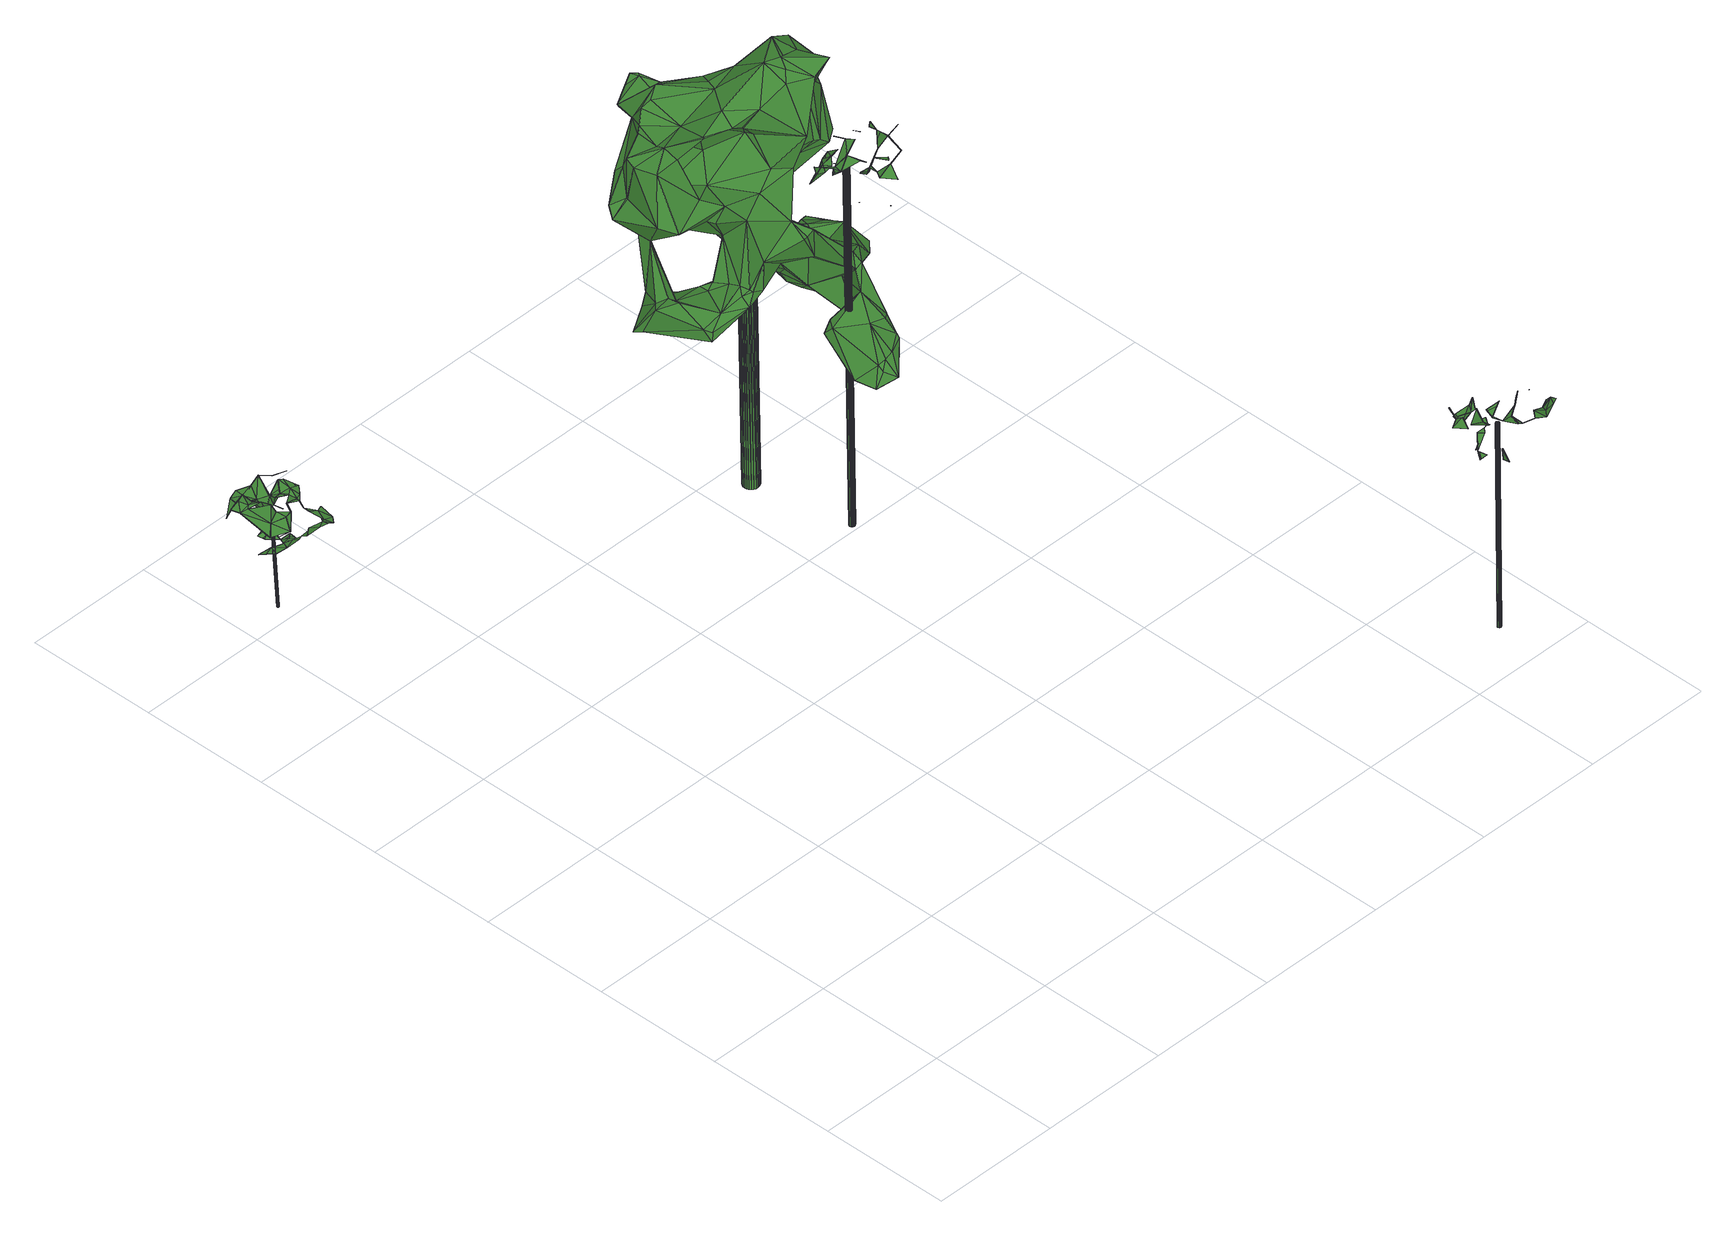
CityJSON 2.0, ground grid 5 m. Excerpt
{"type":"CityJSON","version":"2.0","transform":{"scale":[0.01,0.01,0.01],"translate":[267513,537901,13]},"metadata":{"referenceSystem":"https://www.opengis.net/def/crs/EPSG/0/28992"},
"CityObjects":{
"tree1":{"type":"SolitaryVegetationObject","attributes":{"gtid":523,"crown_width_m":2.82,"crown_median_z":17.77,"crown_r50_m":0.176,"crown_porosity":0.974,"trunk_H_m":4.09,"trunk_DBH_m":0.0838,"trunk_radius_m":0.0419,"trunk_base_height_m":13.68,"original_gtid":"593"},"geometry":[{"type":"MultiSurface","lod":"3","boundaries":[[[0,1,2]],[[3,0,2]],[[4,5,6]],[[7,8,9]],[[10,11,12]],[[13,14,15]],[[16,17,18]],[[4,19,20]],[[21,22,23]],[[24,25,26]],[[26,25,27]],[[28,29,30]],[[31,32,33]],[[34,35,36]],[[37,38,39]],[[40,41,42]],[[43,44,45]],[[46,47,48]],[[21,49,50]],[[51,40,4]],[[18,52,53]],[[54,53,52]],[[31,42,46]],[[55,56,2]],[[57,58,59]],[[59,58,60]],[[49,61,62]],[[63,25,36]],[[64,65,66]],[[67,28,68]],[[69,70,71]],[[72,73,74]],[[31,33,42]],[[75,76,77]],[[78,53,64]],[[79,53,78]],[[26,27,80]],[[81,21,50]],[[67,29,28]],[[47,42,41]],[[45,82,83]],[[45,84,43]],[[44,82,45]],[[85,86,87]],[[82,88,83]],[[89,83,88]],[[90,71,73]],[[90,73,50]],[[91,92,83]],[[88,92,91]],[[74,73,93]],[[68,28,94]],[[19,6,95]],[[83,92,45]],[[61,96,62]],[[88,97,45]],[[63,98,9]],[[88,99,97]],[[19,100,20]],[[54,101,93]],[[9,102,27]],[[95,100,19]],[[51,103,40]],[[104,39,105]],[[106,49,23]],[[43,107,85]],[[99,107,43]],[[80,27,108]],[[9,10,102]],[[4,6,19]],[[63,35,109]],[[17,16,110]],[[7,111,104]],[[7,60,58]],[[80,108,77]],[[112,73,81]],[[105,9,8]],[[113,114,115]],[[46,42,47]],[[90,116,117]],[[62,118,119]],[[119,120,62]],[[121,60,7]],[[122,56,107]],[[123,124,125]],[[39,38,105]],[[16,126,110]],[[113,25,127]],[[128,22,21]],[[102,10,129]],[[113,127,114]],[[0,126,1]],[[63,9,27]],[[103,130,40]],[[43,87,44]],[[85,87,43]],[[131,93,73]],[[131,73,112]],[[130,95,6]],[[0,56,122]],[[14,91,89]],[[83,89,91]],[[132,133,96]],[[126,18,79]],[[18,53,79]],[[44,87,99]],[[0,110,126]],[[132,81,116]],[[9,105,10]],[[103,51,100]],[[106,134,21]],[[100,130,103]],[[95,130,100]],[[17,52,18]],[[135,29,67]],[[5,31,136]],[[5,137,31]],[[86,85,107]],[[27,102,108]],[[138,69,90]],[[77,76,80]],[[139,140,141]],[[131,141,140]],[[142,143,144]],[[114,145,129]],[[102,115,12]],[[129,115,102]],[[12,115,114]],[[129,12,114]],[[25,63,27]],[[126,16,18]],[[10,12,129]],[[102,12,108]],[[62,133,118]],[[57,146,111]],[[78,66,72]],[[4,20,51]],[[2,56,146]],[[80,147,26]],[[100,51,20]],[[4,40,5]],[[137,5,40]],[[7,57,111]],[[58,57,7]],[[38,112,12]],[[3,146,0]],[[52,101,54]],[[59,35,34]],[[148,35,59]],[[3,2,149]],[[73,71,81]],[[116,71,117]],[[81,71,116]],[[59,60,121]],[[109,60,59]],[[94,28,30]],[[7,9,121]],[[150,75,77]],[[151,139,152]],[[73,66,65]],[[136,124,5]],[[152,153,151]],[[45,97,84]],[[114,75,150]],[[154,37,34]],[[118,133,116]],[[104,105,8]],[[81,50,73]],[[81,49,106]],[[106,21,81]],[[54,64,53]],[[65,64,54]],[[81,145,114]],[[62,96,133]],[[86,107,87]],[[137,32,31]],[[81,140,145]],[[32,14,15]],[[72,66,73]],[[68,123,67]],[[97,99,43]],[[66,78,64]],[[81,61,49]],[[133,132,116]],[[69,71,90]],[[30,29,135]],[[135,125,30]],[[10,105,11]],[[67,125,135]],[[123,125,67]],[[33,137,40]],[[32,137,33]],[[40,42,33]],[[1,126,72]],[[1,72,74]],[[1,55,2]],[[38,11,105]],[[116,90,50]],[[12,150,108]],[[77,108,150]],[[75,61,76]],[[41,5,124]],[[21,23,49]],[[123,68,124]],[[124,94,30]],[[80,76,147]],[[0,122,110]],[[139,145,140]],[[122,155,17]],[[17,110,122]],[[129,154,36]],[[111,156,104]],[[3,156,111]],[[154,38,37]],[[17,155,55]],[[113,115,25]],[[9,59,121]],[[148,59,9]],[[35,63,36]],[[13,91,14]],[[43,84,97]],[[61,62,157]],[[158,159,160]],[[61,157,147]],[[157,26,147]],[[14,89,15]],[[13,15,161]],[[161,15,89]],[[13,161,162]],[[50,49,120]],[[119,128,134]],[[41,48,47]],[[118,116,50]],[[50,120,118]],[[94,46,48]],[[124,136,163]],[[6,41,130]],[[6,5,41]],[[41,40,130]],[[61,147,76]],[[59,34,57]],[[119,118,23]],[[120,23,118]],[[124,30,125]],[[61,24,157]],[[49,62,120]],[[24,26,164]],[[93,131,54]],[[157,24,164]],[[107,56,86]],[[124,163,94]],[[94,163,46]],[[46,163,31]],[[31,163,136]],[[65,140,165]],[[44,88,82]],[[9,98,35]],[[61,75,127]],[[114,127,75]],[[99,87,107]],[[90,117,166]],[[71,166,117]],[[72,126,78]],[[70,138,166]],[[35,98,109]],[[79,78,126]],[[90,166,138]],[[71,70,166]],[[124,48,41]],[[68,48,124]],[[94,48,68]],[[61,127,24]],[[25,24,127]],[[88,45,92]],[[86,56,155]],[[35,148,9]],[[23,134,106]],[[122,107,155]],[[115,36,25]],[[157,164,26]],[[167,164,157]],[[11,38,12]],[[109,98,63]],[[129,112,154]],[[38,154,112]],[[114,112,81]],[[150,112,114]],[[129,145,112]],[[139,112,145]],[[81,165,140]],[[52,17,101]],[[17,55,101]],[[101,55,1]],[[61,75,132]],[[96,61,132]],[[70,69,144]],[[144,69,143]],[[143,69,138]],[[70,143,138]],[[144,143,70]],[[151,131,139]],[[168,131,151]],[[81,73,165]],[[139,131,112]],[[7,104,8]],[[44,99,88]],[[115,129,36]],[[161,89,88]],[[88,162,161]],[[13,162,91]],[[88,91,162]],[[34,36,154]],[[111,146,3]],[[149,146,57]],[[149,2,146]],[[73,65,165]],[[132,169,81]],[[119,23,120]],[[119,23,22]],[[119,22,128]],[[81,169,61]],[[75,169,132]],[[75,61,169]],[[21,134,128]],[[23,119,134]],[[93,101,1]],[[1,74,93]],[[57,156,149]],[[3,149,156]],[[39,156,37]],[[37,156,34]],[[34,156,57]],[[104,156,39]],[[155,56,55]],[[152,168,153]],[[151,153,168]],[[107,86,155]],[[0,146,56]],[[139,141,152]],[[131,168,141]],[[152,141,168]],[[131,65,54]],[[131,140,65]],[[150,12,112]],[[170,171,172]],[[170,172,173]],[[173,172,174]],[[173,174,175]],[[172,171,176]],[[172,176,174]],[[174,176,177]],[[174,177,175]],[[176,171,178]],[[176,178,177]],[[177,178,179]],[[177,179,175]],[[178,171,180]],[[178,180,179]],[[179,180,181]],[[179,181,175]],[[180,171,182]],[[180,182,181]],[[181,182,183]],[[181,183,175]],[[182,171,184]],[[182,184,183]],[[183,184,185]],[[183,185,175]],[[184,171,186]],[[184,186,185]],[[185,186,187]],[[185,187,175]],[[186,171,188]],[[186,188,187]],[[187,188,189]],[[187,189,175]],[[188,171,190]],[[188,190,189]],[[189,190,191]],[[189,191,175]],[[190,171,192]],[[190,192,191]],[[191,192,193]],[[191,193,175]],[[192,171,194]],[[192,194,193]],[[193,194,195]],[[193,195,175]],[[194,171,196]],[[194,196,195]],[[195,196,197]],[[195,197,175]],[[196,171,198]],[[196,198,197]],[[197,198,199]],[[197,199,175]],[[198,171,200]],[[198,200,199]],[[199,200,201]],[[199,201,175]],[[200,171,202]],[[200,202,201]],[[201,202,203]],[[201,203,175]],[[202,171,204]],[[202,204,203]],[[204,171,205]],[[204,205,203]],[[203,205,206]],[[203,206,175]],[[205,171,207]],[[205,207,206]],[[206,207,208]],[[206,208,175]],[[207,171,209]],[[207,209,208]],[[208,209,210]],[[208,210,175]],[[209,171,211]],[[209,211,210]],[[210,211,212]],[[210,212,175]],[[211,171,213]],[[211,213,212]],[[212,213,214]],[[212,214,175]],[[213,171,215]],[[213,215,214]],[[214,215,216]],[[214,216,175]],[[215,171,217]],[[215,217,216]],[[216,217,218]],[[216,218,175]],[[217,171,170]],[[217,170,218]],[[218,170,173]],[[218,173,175]]]}]},
"tree2":{"type":"SolitaryVegetationObject","attributes":{"gtid":154,"crown_width_m":8.8,"crown_median_z":24.88,"crown_r50_m":0.421,"crown_porosity":0.91,"trunk_H_m":11.4,"trunk_DBH_m":0.6,"trunk_radius_m":0.3,"trunk_base_height_m":13.48,"original_gtid":"170"},"geometry":[{"type":"Solid","lod":"3","boundaries":[[[[219,220,221]],[[222,223,224]],[[225,226,227]],[[228,229,230]],[[231,232,233]],[[234,235,236]],[[237,220,238]],[[239,240,241]],[[242,243,244]],[[245,246,247]],[[248,249,250]],[[251,233,252]],[[252,233,253]],[[254,255,256]],[[257,258,259]],[[260,261,262]],[[263,264,265]],[[266,263,267]],[[265,236,263]],[[268,269,270]],[[223,222,271]],[[272,224,223]],[[273,255,274]],[[253,275,252]],[[276,248,277]],[[253,278,279]],[[266,264,263]],[[280,281,282]],[[283,284,285]],[[286,287,288]],[[289,224,272]],[[279,278,290]],[[260,291,261]],[[221,292,293]],[[294,295,296]],[[297,298,299]],[[300,301,302]],[[273,303,304]],[[267,305,266]],[[299,267,263]],[[235,299,236]],[[263,236,299]],[[269,306,270]],[[307,308,309]],[[310,311,312]],[[286,313,314]],[[249,276,315]],[[280,316,317]],[[271,313,318]],[[319,320,321]],[[231,233,251]],[[306,322,323]],[[286,250,249]],[[221,293,219]],[[235,324,299]],[[325,254,256]],[[325,256,326]],[[327,328,329]],[[319,321,294]],[[330,331,332]],[[266,305,322]],[[306,266,322]],[[333,329,334]],[[236,335,336]],[[236,336,234]],[[221,220,237]],[[238,319,337]],[[338,339,340]],[[282,341,280]],[[238,220,219]],[[238,219,342]],[[343,344,345]],[[240,346,347]],[[348,346,240]],[[324,316,297]],[[268,241,349]],[[231,251,350]],[[351,349,347]],[[352,353,354]],[[355,356,357]],[[358,359,303]],[[358,348,359]],[[273,256,255]],[[249,248,276]],[[288,318,286]],[[274,360,361]],[[357,362,355]],[[284,363,364]],[[328,327,365]],[[262,334,329]],[[338,366,367]],[[261,333,334]],[[261,368,333]],[[247,246,356]],[[247,356,355]],[[337,319,294]],[[369,370,371]],[[304,344,273]],[[326,273,344]],[[239,270,372]],[[223,318,288]],[[318,223,271]],[[219,320,342]],[[274,254,360]],[[313,286,318]],[[256,273,326]],[[371,336,369]],[[314,250,286]],[[373,374,244]],[[287,286,249]],[[354,375,376]],[[377,378,379]],[[343,326,344]],[[314,248,250]],[[354,275,375]],[[380,275,354]],[[272,381,382]],[[342,319,238]],[[249,315,287]],[[302,370,383]],[[299,384,267]],[[382,385,386]],[[329,328,262]],[[375,279,376]],[[289,387,388]],[[375,275,253]],[[380,251,275]],[[252,275,251]],[[389,390,391]],[[357,356,392]],[[357,392,333]],[[393,394,395]],[[352,396,353]],[[349,351,268]],[[377,379,227]],[[397,377,227]],[[362,398,355]],[[399,355,398]],[[289,396,224]],[[353,396,289]],[[241,270,239]],[[241,268,270]],[[232,278,233]],[[233,278,253]],[[351,269,268]],[[319,342,320]],[[400,401,254]],[[402,276,277]],[[403,321,404]],[[240,239,405]],[[376,290,341]],[[373,395,406]],[[316,407,317]],[[408,317,407]],[[262,261,334]],[[409,410,365]],[[328,405,260]],[[343,411,412]],[[413,374,373]],[[414,307,266]],[[375,253,279]],[[389,289,382]],[[264,266,415]],[[254,401,360]],[[416,379,386]],[[417,384,299]],[[310,418,311]],[[386,277,419]],[[386,385,277]],[[358,303,309]],[[420,309,303]],[[403,421,321]],[[348,422,304]],[[388,353,289]],[[423,424,293]],[[237,238,425]],[[382,289,272]],[[296,426,294]],[[404,321,320]],[[404,285,403]],[[262,328,260]],[[427,341,428]],[[326,343,412]],[[276,402,315]],[[241,240,347]],[[241,347,349]],[[354,353,380]],[[354,376,429]],[[304,359,348]],[[430,431,389]],[[429,396,352]],[[426,330,432]],[[433,367,237]],[[365,410,434]],[[345,247,435]],[[242,436,437]],[[438,360,439]],[[257,229,398]],[[230,229,257]],[[295,440,331]],[[332,331,440]],[[266,306,414]],[[269,414,306]],[[388,441,353]],[[380,353,441]],[[423,442,443]],[[285,443,442]],[[386,222,416]],[[416,222,224]],[[225,408,226]],[[363,310,368]],[[373,406,413]],[[323,270,306]],[[444,436,390]],[[234,324,235]],[[258,445,332]],[[446,445,258]],[[446,258,362]],[[347,346,447]],[[348,447,346]],[[294,321,421]],[[448,420,274]],[[430,378,377]],[[335,439,369]],[[335,438,439]],[[227,449,397]],[[433,425,311]],[[242,437,243]],[[293,292,340]],[[271,450,419]],[[386,419,450]],[[348,240,365]],[[348,365,434]],[[357,333,418]],[[338,292,366]],[[340,292,338]],[[362,258,398]],[[366,292,221]],[[234,316,324]],[[411,326,412]],[[363,291,393]],[[261,291,368]],[[363,368,291]],[[296,331,330]],[[296,295,331]],[[379,416,225]],[[379,225,227]],[[451,230,452]],[[359,304,303]],[[325,370,400]],[[453,395,394]],[[228,451,399]],[[406,395,454]],[[293,340,423]],[[257,259,455]],[[282,376,341]],[[341,374,280]],[[278,232,290]],[[294,421,295]],[[382,456,385]],[[389,387,289]],[[402,385,456]],[[457,458,291]],[[457,459,458]],[[459,457,323]],[[270,323,457]],[[411,325,326]],[[411,460,325]],[[339,312,461]],[[462,410,245]],[[420,361,463]],[[271,419,313]],[[462,434,410]],[[422,434,462]],[[444,390,431]],[[408,464,317]],[[379,378,389]],[[465,285,442]],[[383,259,449]],[[332,449,259]],[[332,259,258]],[[458,459,453]],[[420,303,273]],[[440,295,421]],[[365,240,405]],[[365,405,328]],[[345,435,343]],[[245,466,246]],[[246,466,409]],[[413,280,374]],[[467,383,449]],[[457,372,270]],[[368,418,333]],[[338,418,368]],[[434,422,348]],[[376,282,468]],[[376,468,429]],[[338,367,418]],[[433,418,367]],[[362,418,446]],[[357,418,362]],[[368,310,338]],[[446,310,363]],[[284,446,363]],[[279,290,376]],[[399,435,247]],[[399,247,355]],[[305,384,322]],[[310,446,418]],[[244,243,373]],[[395,373,243]],[[414,447,358]],[[469,358,447]],[[435,399,451]],[[435,451,343]],[[344,462,345]],[[430,377,440]],[[430,440,403]],[[345,462,247]],[[387,389,391]],[[388,387,391]],[[463,438,335]],[[223,470,272]],[[288,470,223]],[[455,259,383]],[[302,383,467]],[[420,273,274]],[[335,471,463]],[[244,374,242]],[[304,462,344]],[[427,428,231]],[[280,406,316]],[[417,454,395]],[[430,389,378]],[[338,310,339]],[[415,463,471]],[[415,471,264]],[[219,424,320]],[[293,424,219]],[[335,265,471]],[[236,265,335]],[[339,310,312]],[[316,406,454]],[[316,454,417]],[[284,364,393]],[[336,335,369]],[[221,237,367]],[[429,416,396]],[[416,224,396]],[[248,419,277]],[[314,419,248]],[[351,447,269]],[[414,269,447]],[[404,443,285]],[[377,472,440]],[[283,285,465]],[[408,225,464]],[[460,455,325]],[[452,230,257]],[[473,282,281]],[[473,281,317]],[[264,471,265]],[[393,364,363]],[[422,462,304]],[[305,267,384]],[[299,298,417]],[[437,284,395]],[[437,395,243]],[[437,285,284]],[[242,374,427]],[[427,374,341]],[[231,428,232]],[[395,284,393]],[[461,312,465]],[[221,367,366]],[[417,395,453]],[[446,284,445]],[[431,390,389]],[[464,282,473]],[[403,440,421]],[[332,440,449]],[[350,251,441]],[[332,445,284]],[[332,284,330]],[[433,311,418]],[[312,311,465]],[[339,461,340]],[[465,442,461]],[[358,308,414]],[[307,414,308]],[[407,474,408]],[[413,406,280]],[[400,254,325]],[[400,439,401]],[[411,343,451]],[[340,461,423]],[[423,461,442]],[[365,327,409]],[[322,384,453]],[[417,453,384]],[[322,453,459]],[[323,322,459]],[[383,370,325]],[[325,455,383]],[[246,409,327]],[[337,294,426]],[[371,370,302]],[[429,464,225]],[[228,230,451]],[[429,225,416]],[[443,424,423]],[[320,424,404]],[[443,404,424]],[[284,432,330]],[[429,352,354]],[[398,258,257]],[[464,473,317]],[[398,229,399]],[[309,308,358]],[[460,411,452]],[[411,451,452]],[[455,452,257]],[[460,452,455]],[[315,470,287]],[[277,385,402]],[[402,381,315]],[[456,381,402]],[[309,415,307]],[[415,266,307]],[[415,420,463]],[[309,420,415]],[[469,348,358]],[[382,381,456]],[[469,447,348]],[[347,447,351]],[[432,283,475]],[[432,475,426]],[[311,426,475]],[[313,419,314]],[[369,400,370]],[[474,226,408]],[[449,227,226]],[[467,449,226]],[[247,462,245]],[[407,226,474]],[[226,407,467]],[[409,466,410]],[[410,466,245]],[[302,301,371]],[[300,316,301]],[[467,300,302]],[[417,298,316]],[[234,301,316]],[[336,301,234]],[[371,301,336]],[[407,300,467]],[[316,300,407]],[[297,299,324]],[[228,399,229]],[[464,429,468]],[[464,468,282]],[[448,361,420]],[[427,231,350]],[[427,350,242]],[[337,426,238]],[[242,350,436]],[[388,391,350]],[[391,436,350]],[[316,298,297]],[[386,450,222]],[[327,476,246]],[[329,476,327]],[[222,450,271]],[[425,433,237]],[[403,444,430]],[[431,430,444]],[[315,381,470]],[[272,470,381]],[[400,369,439]],[[437,436,444]],[[437,444,285]],[[291,458,394]],[[291,394,393]],[[403,285,444]],[[391,390,436]],[[350,441,388]],[[458,453,394]],[[317,281,280]],[[389,477,379]],[[386,379,477]],[[382,477,389]],[[386,477,382]],[[330,426,296]],[[425,238,426]],[[284,283,432]],[[426,311,425]],[[401,439,360]],[[380,441,251]],[[457,291,372]],[[448,274,361]],[[463,361,438]],[[360,438,361]],[[260,372,291]],[[356,246,476]],[[392,356,476]],[[392,476,333]],[[333,476,329]],[[274,255,254]],[[311,475,465]],[[465,475,283]],[[397,472,377]],[[449,440,472]],[[449,472,397]],[[288,287,470]],[[372,260,405]],[[372,405,239]],[[341,290,428]],[[232,428,290]],[[478,479,480]],[[478,480,481]],[[481,480,482]],[[481,482,483]],[[480,479,484]],[[480,484,482]],[[482,484,485]],[[482,485,483]],[[484,479,486]],[[484,486,485]],[[485,486,487]],[[485,487,483]],[[486,479,488]],[[486,488,487]],[[487,488,489]],[[487,489,483]],[[488,479,490]],[[488,490,489]],[[489,490,491]],[[489,491,483]],[[490,479,492]],[[490,492,491]],[[491,492,493]],[[491,493,483]],[[492,479,494]],[[492,494,493]],[[493,494,495]],[[493,495,483]],[[494,479,496]],[[494,496,495]],[[495,496,497]],[[495,497,483]],[[496,479,498]],[[496,498,497]],[[497,498,499]],[[497,499,483]],[[498,479,500]],[[498,500,499]],[[499,500,501]],[[499,501,483]],[[500,479,502]],[[500,502,501]],[[501,502,503]],[[501,503,483]],[[502,479,504]],[[502,504,503]],[[503,504,505]],[[503,505,483]],[[504,479,506]],[[504,506,505]],[[505,506,507]],[[505,507,483]],[[506,479,508]],[[506,508,507]],[[507,508,509]],[[507,509,483]],[[508,479,510]],[[508,510,509]],[[509,510,511]],[[509,511,483]],[[510,479,512]],[[510,512,511]],[[511,512,513]],[[511,513,483]],[[512,479,514]],[[512,514,513]],[[513,514,515]],[[513,515,483]],[[514,479,516]],[[514,516,515]],[[515,516,517]],[[515,517,483]],[[516,479,518]],[[516,518,517]],[[517,518,519]],[[517,519,483]],[[518,479,520]],[[518,520,519]],[[519,520,521]],[[519,521,483]],[[520,479,522]],[[520,522,521]],[[521,522,523]],[[521,523,483]],[[522,479,524]],[[522,524,523]],[[523,524,525]],[[523,525,483]],[[524,479,526]],[[524,526,525]],[[525,526,527]],[[525,527,483]],[[526,479,478]],[[526,478,527]],[[527,478,481]],[[527,481,483]]]]}]},
"tree3":{"type":"SolitaryVegetationObject","attributes":{"gtid":155,"crown_width_m":2.83,"crown_median_z":28.48,"crown_r50_m":0.157,"crown_porosity":0.946,"trunk_H_m":15.29,"trunk_DBH_m":0.212,"trunk_radius_m":0.106,"trunk_base_height_m":13.19,"original_gtid":"171"},"geometry":[{"type":"MultiSurface","lod":"3","boundaries":[[[528,529,530]],[[531,532,533]],[[534,535,536]],[[537,538,539]],[[540,541,542]],[[543,544,545]],[[546,547,548]],[[549,547,546]],[[550,551,552]],[[553,554,555]],[[543,556,557]],[[540,542,558]],[[559,560,555]],[[552,561,550]],[[562,535,563]],[[539,564,565]],[[539,565,537]],[[545,566,567]],[[568,569,570]],[[571,570,569]],[[572,573,574]],[[575,576,577]],[[578,579,576]],[[580,530,566]],[[580,566,567]],[[544,581,582]],[[567,566,583]],[[567,583,584]],[[585,577,586]],[[585,586,587]],[[562,535,588]],[[540,589,541]],[[590,591,557]],[[533,532,543]],[[592,593,594]],[[553,579,563]],[[595,579,553]],[[533,596,597]],[[597,596,598]],[[599,600,572]],[[601,552,602]],[[594,603,604]],[[605,567,606]],[[530,580,574]],[[530,574,607]],[[608,609,556]],[[610,603,611]],[[574,573,612]],[[613,587,614]],[[571,609,570]],[[609,568,570]],[[615,616,617]],[[586,618,587]],[[559,555,554]],[[572,600,619]],[[541,620,542]],[[572,619,547]],[[553,535,595]],[[541,589,620]],[[621,546,622]],[[623,603,594]],[[624,547,599]],[[599,528,624]],[[606,625,605]],[[576,626,578]],[[627,628,614]],[[595,562,577]],[[619,629,547]],[[542,620,558]],[[612,607,574]],[[573,572,547]],[[544,583,566]],[[624,630,548]],[[551,550,630]],[[574,580,631]],[[604,603,610]],[[576,575,626]],[[586,578,626]],[[586,626,632]],[[633,575,618]],[[588,535,634]],[[614,628,613]],[[614,635,636]],[[587,613,637]],[[608,638,568]],[[639,627,636]],[[549,599,547]],[[608,568,609]],[[619,546,629]],[[622,546,619]],[[615,617,640]],[[617,616,640]],[[640,616,615]],[[551,630,573]],[[573,630,624]],[[547,629,551]],[[631,567,566]],[[606,567,584]],[[572,566,529]],[[561,548,641]],[[637,642,587]],[[556,609,557]],[[643,605,625]],[[545,638,543]],[[587,635,614]],[[641,550,561]],[[613,628,639]],[[585,618,575]],[[586,632,618]],[[558,620,540]],[[589,540,620]],[[614,636,627]],[[644,645,646]],[[601,647,561]],[[601,561,552]],[[647,648,561]],[[576,579,595]],[[591,533,543]],[[557,591,543]],[[613,649,637]],[[646,650,644]],[[646,645,650]],[[645,644,650]],[[613,639,649]],[[583,544,582]],[[638,557,609]],[[543,581,544]],[[651,575,633]],[[601,602,648]],[[561,648,602]],[[638,571,568]],[[566,574,631]],[[566,572,574]],[[545,567,643]],[[577,576,595]],[[636,642,637]],[[601,652,647]],[[648,652,601]],[[647,652,648]],[[593,592,653]],[[585,575,577]],[[539,654,564]],[[639,636,649]],[[552,629,546]],[[538,537,655]],[[546,621,549]],[[562,578,577]],[[564,655,565]],[[649,636,637]],[[591,596,533]],[[604,656,657]],[[591,643,581]],[[591,581,531]],[[531,581,543]],[[643,582,581]],[[580,567,631]],[[598,596,531]],[[591,531,596]],[[658,560,559]],[[561,602,548]],[[536,535,634]],[[546,602,552]],[[602,546,548]],[[537,565,655]],[[545,544,566]],[[571,638,609]],[[594,593,623]],[[595,535,562]],[[633,632,610]],[[634,659,536]],[[624,548,547]],[[554,660,563]],[[563,660,592]],[[661,660,554]],[[592,660,662]],[[661,662,660]],[[651,623,593]],[[535,534,659]],[[659,534,536]],[[590,557,638]],[[634,535,659]],[[543,638,556]],[[608,556,638]],[[618,585,587]],[[632,633,618]],[[538,654,539]],[[586,577,578]],[[551,573,547]],[[632,626,651]],[[621,622,663]],[[621,663,549]],[[563,579,562]],[[653,592,662]],[[653,662,661]],[[622,619,663]],[[532,531,543]],[[612,664,607]],[[624,528,664]],[[607,664,530]],[[528,530,664]],[[664,612,624]],[[612,573,624]],[[639,628,627]],[[655,654,538]],[[655,564,654]],[[598,531,597]],[[533,597,531]],[[633,623,651]],[[633,611,623]],[[632,651,653]],[[641,548,630]],[[550,641,630]],[[566,530,529]],[[590,638,545]],[[599,529,528]],[[599,572,529]],[[554,592,661]],[[594,661,592]],[[562,579,578]],[[653,661,594]],[[559,554,563]],[[563,658,559]],[[553,592,554]],[[553,563,592]],[[653,594,657]],[[653,610,632]],[[657,610,653]],[[633,610,611]],[[568,571,569]],[[651,593,653]],[[663,619,600]],[[629,552,551]],[[549,663,600]],[[549,600,599]],[[604,657,594]],[[610,657,604]],[[605,643,567]],[[623,611,603]],[[545,643,590]],[[591,590,643]],[[651,626,575]],[[563,555,658]],[[560,658,555]],[[535,555,563]],[[535,553,555]],[[642,635,587]],[[584,665,582]],[[583,582,665]],[[583,665,584]],[[642,636,635]],[[584,625,606]],[[582,625,584]],[[643,625,582]],[[666,667,668]],[[666,668,669]],[[669,668,670]],[[669,670,671]],[[668,667,672]],[[668,672,670]],[[670,672,673]],[[670,673,671]],[[672,667,674]],[[672,674,673]],[[673,674,675]],[[673,675,671]],[[674,667,676]],[[674,676,675]],[[675,676,677]],[[675,677,671]],[[676,667,678]],[[676,678,677]],[[677,678,679]],[[677,679,671]],[[678,667,680]],[[678,680,679]],[[679,680,681]],[[679,681,671]],[[680,667,682]],[[680,682,681]],[[681,682,683]],[[681,683,671]],[[682,667,684]],[[682,684,683]],[[683,684,685]],[[683,685,671]],[[684,667,686]],[[684,686,685]],[[685,686,687]],[[685,687,671]],[[686,667,688]],[[686,688,687]],[[687,688,689]],[[687,689,671]],[[688,667,690]],[[688,690,689]],[[689,690,691]],[[689,691,671]],[[690,667,692]],[[690,692,691]],[[691,692,693]],[[691,693,671]],[[692,667,694]],[[692,694,693]],[[693,694,695]],[[693,695,671]],[[694,667,696]],[[694,696,695]],[[695,696,697]],[[695,697,671]],[[696,667,698]],[[696,698,697]],[[697,698,699]],[[697,699,671]],[[698,667,700]],[[698,700,699]],[[699,700,701]],[[699,701,671]],[[700,667,702]],[[700,702,701]],[[701,702,703]],[[701,703,671]],[[702,667,704]],[[702,704,703]],[[703,704,705]],[[703,705,671]],[[704,667,706]],[[704,706,705]],[[705,706,707]],[[705,707,671]],[[706,667,708]],[[706,708,707]],[[707,708,709]],[[707,709,671]],[[708,667,710]],[[708,710,709]],[[709,710,711]],[[709,711,671]],[[710,667,712]],[[710,712,711]],[[711,712,713]],[[711,713,671]],[[712,667,714]],[[712,714,713]],[[713,714,715]],[[713,715,671]],[[714,667,666]],[[714,666,715]],[[715,666,669]],[[715,669,671]]]}]},
"tree4":{"type":"SolitaryVegetationObject","attributes":{"gtid":397,"crown_width_m":2.68,"crown_median_z":21.92,"crown_r50_m":0.143,"crown_porosity":0.914,"trunk_H_m":8.57,"trunk_DBH_m":0.133,"trunk_radius_m":0.0666,"trunk_base_height_m":13.35,"original_gtid":"444"},"geometry":[{"type":"Solid","lod":"3","boundaries":[[[[716,717,718]],[[719,720,721]],[[722,723,724]],[[725,726,727]],[[728,729,730]],[[731,732,722]],[[733,734,735]],[[736,737,738]],[[739,740,741]],[[742,743,744]],[[745,746,747]],[[748,749,750]],[[751,738,752]],[[753,734,733]],[[754,740,755]],[[756,757,758]],[[723,759,760]],[[761,762,763]],[[764,765,766]],[[716,730,767]],[[768,720,769]],[[770,748,771]],[[749,772,773]],[[774,775,776]],[[760,777,778]],[[779,780,752]],[[751,752,780]],[[747,744,762]],[[781,782,783]],[[784,785,786]],[[784,787,785]],[[788,724,723]],[[789,790,791]],[[792,793,794]],[[728,718,795]],[[728,795,796]],[[734,755,740]],[[755,735,797]],[[798,799,800]],[[801,802,792]],[[801,803,802]],[[804,805,721]],[[804,768,769]],[[804,769,806]],[[755,753,733]],[[739,741,807]],[[808,764,809]],[[761,747,762]],[[803,810,811]],[[804,806,805]],[[780,737,736]],[[812,813,770]],[[771,812,770]],[[719,806,769]],[[805,806,719]],[[721,805,719]],[[747,746,814]],[[815,816,763]],[[743,763,816]],[[781,783,817]],[[754,818,739]],[[734,740,739]],[[816,775,819]],[[808,766,813]],[[812,765,813]],[[819,744,743]],[[722,732,820]],[[793,792,802]],[[821,778,822]],[[725,727,823]],[[791,824,789]],[[804,721,768]],[[718,728,730]],[[778,825,760]],[[826,780,827]],[[828,829,808]],[[828,808,809]],[[747,761,745]],[[720,768,721]],[[750,830,748]],[[771,748,830]],[[831,821,832]],[[764,766,829]],[[832,759,831]],[[793,802,811]],[[787,786,799]],[[755,733,735]],[[827,730,826]],[[796,729,728]],[[819,743,816]],[[740,799,741]],[[803,811,802]],[[788,732,724]],[[776,775,816]],[[722,790,789]],[[782,833,783]],[[828,788,723]],[[828,809,788]],[[749,773,834]],[[731,824,724]],[[835,771,830]],[[835,830,836]],[[837,765,812]],[[763,743,838]],[[756,758,839]],[[719,769,720]],[[808,813,765]],[[808,765,764]],[[838,745,763]],[[761,763,745]],[[743,745,838]],[[840,723,760]],[[762,744,819]],[[748,772,749]],[[723,840,828]],[[827,780,779]],[[752,841,779]],[[764,820,732]],[[794,811,833]],[[810,783,833]],[[722,724,790]],[[810,803,801]],[[771,837,812]],[[810,801,833]],[[821,822,832]],[[833,782,781]],[[741,798,807]],[[837,771,835]],[[823,727,726]],[[791,790,842]],[[834,835,836]],[[843,844,758]],[[779,767,827]],[[841,767,779]],[[729,767,826]],[[725,823,726]],[[757,843,758]],[[723,722,820]],[[824,842,790]],[[842,824,791]],[[822,759,832]],[[758,844,839]],[[780,736,751]],[[754,799,740]],[[793,811,794]],[[841,737,845]],[[738,737,752]],[[752,737,841]],[[810,833,811]],[[801,794,833]],[[792,794,801]],[[722,789,731]],[[824,790,724]],[[731,789,824]],[[814,742,747]],[[746,742,814]],[[770,846,772]],[[840,820,828]],[[847,798,800]],[[847,807,798]],[[739,807,847]],[[743,746,745]],[[750,749,834]],[[773,848,835]],[[810,833,817]],[[783,810,817]],[[781,817,833]],[[724,732,731]],[[834,836,750]],[[755,734,753]],[[819,775,774]],[[762,819,763]],[[815,763,819]],[[849,754,800]],[[800,754,847]],[[815,819,774]],[[776,816,774]],[[815,774,816]],[[760,831,840]],[[799,786,849]],[[785,849,786]],[[734,818,735]],[[742,744,747]],[[798,741,799]],[[754,739,847]],[[756,844,757]],[[843,757,844]],[[736,738,751]],[[739,818,734]],[[846,770,766]],[[770,772,748]],[[788,809,732]],[[808,829,766]],[[846,766,765]],[[746,743,742]],[[813,766,770]],[[723,820,840]],[[799,849,800]],[[786,787,784]],[[730,827,767]],[[787,799,754]],[[818,797,735]],[[755,797,754]],[[836,830,750]],[[831,723,840]],[[785,787,849]],[[787,754,849]],[[818,754,797]],[[826,767,845]],[[716,767,729]],[[718,730,716]],[[828,820,829]],[[845,767,841]],[[756,839,844]],[[730,729,826]],[[796,716,729]],[[795,718,717]],[[796,795,717]],[[717,716,796]],[[759,822,777]],[[759,777,760]],[[829,820,764]],[[835,848,837]],[[778,777,822]],[[846,765,850]],[[765,837,850]],[[764,732,809]],[[826,737,780]],[[826,845,737]],[[831,759,723]],[[835,834,773]],[[850,848,773]],[[850,837,848]],[[850,773,846]],[[846,773,772]],[[760,825,831]],[[831,825,821]],[[821,825,778]],[[851,852,853]],[[851,853,854]],[[854,853,855]],[[854,855,856]],[[853,852,857]],[[853,857,855]],[[855,857,858]],[[855,858,856]],[[857,852,859]],[[857,859,858]],[[858,859,860]],[[858,860,856]],[[859,852,861]],[[859,861,860]],[[860,861,862]],[[860,862,856]],[[861,852,863]],[[861,863,862]],[[862,863,864]],[[862,864,856]],[[863,852,865]],[[863,865,864]],[[864,865,866]],[[864,866,856]],[[865,852,867]],[[865,867,866]],[[866,867,868]],[[866,868,856]],[[867,852,869]],[[867,869,868]],[[868,869,870]],[[868,870,856]],[[869,852,871]],[[869,871,870]],[[870,871,872]],[[870,872,856]],[[871,852,873]],[[871,873,872]],[[872,873,874]],[[872,874,856]],[[873,852,875]],[[873,875,874]],[[874,875,876]],[[874,876,856]],[[875,852,877]],[[875,877,876]],[[876,877,878]],[[876,878,856]],[[877,852,879]],[[877,879,878]],[[878,879,880]],[[878,880,856]],[[879,852,881]],[[879,881,880]],[[880,881,882]],[[880,882,856]],[[881,852,883]],[[881,883,882]],[[882,883,884]],[[882,884,856]],[[883,852,885]],[[883,885,884]],[[884,885,886]],[[884,886,856]],[[885,852,887]],[[885,887,886]],[[886,887,888]],[[886,888,856]],[[887,852,889]],[[887,889,888]],[[888,889,890]],[[888,890,856]],[[889,852,891]],[[889,891,890]],[[890,891,892]],[[890,892,856]],[[891,852,893]],[[891,893,892]],[[892,893,894]],[[892,894,856]],[[893,852,895]],[[893,895,894]],[[894,895,896]],[[894,896,856]],[[895,852,897]],[[895,897,896]],[[896,897,898]],[[896,898,856]],[[897,852,899]],[[897,899,898]],[[898,899,900]],[[898,900,856]],[[899,852,851]],[[899,851,900]],[[900,851,854]],[[900,854,856]]]]}]}
},
"vertices":[
[177,2993,505],[167,3017,511],[126,2987,520],[125,2987,521],[88,3020,338],[136,3011,332],[88,3023,325],[74,2940,520],[65,2974,527],[38,2975,496],[89,3024,513],[89,3024,514],[78,3055,513],[159,2922,434],[205,2940,406],[163,2933,391],[227,3031,507],[201,3003,500],[226,3031,507],[49,3038,323],[57,3010,336],[136,3141,429],[158,3168,436],[126,3181,436],[2,3114,491],[10,3081,493],[1,3114,492],[10,3081,494],[150,3087,343],[151,3095,356],[151,3087,344],[177,2993,339],[170,2965,367],[178,2983,339],[79,2980,469],[11,2948,469],[78,2980,469],[79,2980,470],[90,3024,513],[65,2974,526],[124,2983,336],[136,3011,331],[177,2993,338],[198,2917,485],[190,2883,473],[232,2887,455],[187,3031,331],[169,3017,329],[161,3046,313],[102,3141,472],[134,3154,491],[81,2989,336],[186,3030,520],[196,3070,528],[160,3051,500],[177,2993,504],[177,2981,500],[106,2949,516],[61,2907,486],[61,2909,486],[61,2908,486],[50,3139,477],[58,3172,472],[9,2948,469],[181,3079,529],[149,3085,481],[180,3079,530],[106,3096,332],[119,3076,320],[206,3128,502],[206,3128,503],[163,3149,519],[160,3051,501],[148,3085,481],[140,3051,498],[61,3122,515],[30,3110,513],[61,3122,516],[181,3079,530],[196,3070,530],[30,3109,513],[111,3106,475],[209,2861,459],[215,2890,437],[222,2928,482],[159,2920,505],[167,2953,494],[159,2920,504],[198,2899,450],[196,2906,425],[163,3150,518],[197,2906,426],[215,2891,438],[140,3051,496],[161,3047,312],[49,3038,321],[58,3172,473],[221,2928,482],[10,2948,470],[198,2918,485],[57,3009,335],[168,3017,511],[34,3071,501],[81,2989,335],[65,2974,528],[65,2975,527],[136,3141,428],[168,2953,494],[39,3075,513],[18,2917,484],[201,3003,502],[106,2949,518],[96,3050,468],[34,3073,501],[70,3086,499],[34,3072,500],[133,3154,491],[163,3150,520],[98,3181,472],[126,3182,436],[98,3180,471],[74,2940,518],[178,2981,500],[119,3076,322],[161,3047,313],[150,3087,344],[186,3030,522],[30,3109,512],[159,3168,436],[95,3050,468],[88,3022,324],[154,3073,445],[90,3147,481],[92,3181,480],[158,3168,435],[150,3095,356],[169,3017,330],[145,2978,361],[206,3129,502],[154,3073,444],[154,3074,445],[155,3073,445],[244,3101,516],[243,3102,516],[243,3101,516],[103,3083,446],[125,2986,520],[2,3115,492],[38,2975,495],[124,2987,520],[71,3086,500],[162,3040,442],[164,3040,442],[163,3040,442],[79,2981,469],[178,2981,499],[106,2950,517],[4,3136,444],[104,2959,392],[104,2958,392],[104,2958,391],[159,2920,434],[159,2921,434],[186,3031,331],[3,3136,444],[148,3085,480],[164,3150,519],[4,3136,443],[163,3040,443],[90,3147,480],[129,3025,68],[125,3025,68],[129,3026,68],[113,3040,477],[113,3041,477],[109,3040,477],[129,3027,68],[112,3042,477],[128,3028,68],[112,3043,477],[127,3029,68],[111,3044,477],[126,3029,68],[110,3044,477],[125,3029,68],[109,3044,477],[124,3029,68],[108,3044,477],[123,3029,68],[107,3044,477],[122,3028,68],[106,3043,476],[122,3027,68],[105,3043,476],[121,3026,68],[105,3042,477],[121,3025,68],[104,3040,477],[121,3024,68],[105,3039,477],[121,3023,68],[105,3038,477],[122,3022,68],[106,3037,477],[123,3021,68],[124,3021,68],[107,3036,477],[125,3021,68],[109,3036,477],[126,3021,68],[110,3036,477],[127,3021,68],[111,3036,477],[128,3022,68],[111,3037,477],[129,3023,68],[112,3038,477],[129,3024,68],[113,3039,477],
[1128,2375,979],[1108,2356,1002],[1099,2392,988],[1831,1975,862],[1785,1877,843],[1818,2017,828],[1837,2128,1027],[1707,2177,1170],[1704,2174,1171],[1390,2536,1535],[1343,2475,1404],[1518,2486,1435],[1927,2480,861],[1966,2461,904],[2005,2458,838],[1933,2325,1312],[1990,2365,1307],[2009,2436,1439],[1119,2311,1112],[1246,2220,1006],[1447,2788,1485],[1434,2782,1505],[1508,2820,1517],[1722,2500,979],[1598,2474,1022],[1638,2572,987],[1305,2485,1580],[1232,2547,1539],[1299,2447,1600],[1654,1841,831],[1623,1821,763],[1657,1823,814],[2010,2453,832],[2012,2454,835],[2013,2430,873],[1800,2263,1699],[1736,2328,1730],[1706,2299,1706],[1464,2417,1362],[1437,2309,1353],[1588,2302,1320],[1355,2682,1352],[1290,2585,1244],[1312,2679,1346],[1979,2552,1469],[1984,2540,1488],[2019,2481,1485],[1852,2633,1471],[1889,2598,1426],[1543,2831,1537],[1633,2734,1481],[1631,2733,1478],[1788,1888,856],[1784,2010,818],[1686,2379,1761],[1752,2366,1750],[2067,2279,842],[1603,1897,768],[1632,2022,893],[2005,2429,890],[2023,2343,911],[1717,2472,1005],[1727,2370,886],[1905,2386,932],[1408,2337,1037],[1484,2366,1170],[1482,2335,1027],[1693,1790,788],[1626,1822,760],[1694,1793,785],[1849,2151,803],[1983,2393,918],[1396,2558,1391],[1224,2476,955],[1226,2474,952],[1419,2184,1016],[1448,2196,1057],[1412,2211,1050],[1812,2377,1300],[1779,2478,1262],[1912,2548,1374],[1750,2371,1251],[1810,2373,1300],[1710,2295,1375],[1676,2499,1681],[1552,2465,1681],[1858,2614,1455],[1702,2649,1502],[1780,2592,1506],[1711,2610,1496],[1694,2497,1675],[1265,2474,1219],[1236,2332,1068],[1290,2403,1024],[1717,1841,850],[1681,1835,844],[1604,1899,765],[1798,2400,1188],[1691,2373,1039],[1785,1875,846],[1267,2204,953],[1290,2230,955],[1421,2186,1014],[1711,2610,1492],[1652,2676,1485],[1961,2358,1296],[1715,2216,1529],[1588,2302,1669],[1325,2655,1387],[1317,2681,1358],[1193,2589,1342],[1432,2239,1066],[1441,2205,1063],[1505,2279,1268],[1174,2554,1314],[1204,2594,1327],[1919,2387,1543],[1893,2328,1345],[1271,2206,986],[1206,2439,1062],[1274,2439,1016],[1263,2463,989],[1915,2406,934],[1267,2206,951],[1479,2318,1647],[1482,2367,1690],[1376,2347,1654],[1534,2718,1532],[1548,2796,1546],[1453,2632,1663],[1542,2831,1541],[1888,2442,858],[1558,2809,1545],[1903,2199,847],[1903,2200,843],[2024,2235,845],[1237,2420,1538],[1223,2509,1526],[1191,2373,1374],[1610,2572,1639],[1571,2512,1674],[1881,2273,1724],[1838,2377,1723],[1236,2319,1351],[1310,2484,1252],[1432,2382,1295],[1431,2715,1491],[1174,2424,1032],[1149,2339,1106],[1289,2558,1237],[1871,2370,1532],[1747,2296,1414],[1865,2332,1355],[1471,2702,1494],[1647,2544,1019],[1722,2500,983],[2069,2279,844],[1999,2322,943],[1733,2199,1030],[1757,2247,988],[1802,2084,998],[2028,2265,842],[1682,1976,823],[1751,2032,851],[1700,2261,1382],[1832,2557,1433],[1661,2061,891],[1775,2036,952],[1768,2290,826],[1856,2297,828],[1760,2254,860],[1717,2338,892],[1739,2328,846],[1235,2546,1369],[1464,2435,1326],[1508,2436,1345],[1562,2481,1189],[1864,2170,832],[1680,2179,1155],[1373,2362,1387],[1325,2414,1553],[1747,2294,1562],[1835,2277,1691],[1625,2053,859],[1496,2201,1028],[1363,2253,998],[1433,2717,1489],[1662,2480,1059],[1684,2295,1130],[1719,2227,1072],[1317,2580,1569],[1333,2590,1589],[1549,2338,1593],[1529,2320,1620],[1678,2502,1019],[1702,2649,1506],[1860,2488,1569],[1835,2088,1007],[1775,2479,1262],[1262,2472,1221],[1735,1958,889],[1814,2466,1740],[1497,2198,1031],[1405,2607,1643],[1329,2405,1005],[1278,2362,1002],[1209,2295,1098],[1329,2223,1023],[1920,2453,905],[1937,2454,911],[1894,2158,1006],[1679,2297,976],[1710,2309,928],[1427,2281,1052],[1198,2331,1102],[1370,2616,1622],[1378,2346,1650],[1724,2371,883],[1593,2441,1024],[1887,2298,1685],[1885,2295,1684],[1549,2246,1088],[1894,2307,847],[1376,2361,1023],[1380,2329,1021],[1589,2330,1012],[1419,2335,1275],[1401,2356,1285],[1571,2724,1548],[1772,2377,1739],[1657,2229,1204],[1799,1950,878],[1460,2452,1592],[1617,2396,1502],[1702,2468,1351],[1734,2407,1222],[1641,2304,1388],[1651,2054,859],[1517,2653,1501],[1519,2490,1434],[1625,2569,1459],[1625,2363,1509],[1329,2406,1009],[1407,2477,1607],[1899,2475,1690],[1759,2250,989],[1375,2362,1027],[1316,2578,1573],[1663,2235,1202],[1933,2327,906],[1552,2655,1550],[1701,1905,811],[1967,2468,1486],[1673,2187,1141],[1714,2311,930],[1703,2222,1106],[1379,2329,1025],[1234,2550,1371],[1859,2200,873],[1655,2375,48],[1625,2375,48],[1654,2383,48],[1636,2379,1188],[1635,2386,1188],[1606,2379,1188],[1651,2390,48],[1633,2394,1188],[1646,2396,48],[1628,2400,1188],[1640,2401,48],[1622,2405,1188],[1633,2404,48],[1614,2408,1188],[1625,2405,48],[1607,2409,1188],[1617,2404,48],[1599,2408,1188],[1610,2401,48],[1591,2405,1187],[1604,2396,48],[1585,2400,1187],[1599,2390,47],[1580,2394,1187],[1596,2383,47],[1578,2386,1187],[1595,2375,47],[1576,2379,1187],[1596,2367,47],[1577,2371,1187],[1599,2360,48],[1580,2364,1187],[1604,2354,48],[1585,2357,1187],[1610,2349,48],[1591,2353,1188],[1617,2346,48],[1599,2350,1188],[1625,2345,48],[1606,2349,1188],[1633,2346,48],[1614,2350,1188],[1640,2349,48],[1621,2353,1188],[1646,2354,48],[1628,2357,1188],[1651,2360,48],[1632,2364,1188],[1654,2367,48],[1635,2371,1188],
[1657,2078,1494],[1652,2084,1525],[1617,2077,1511],[1689,1954,1596],[1689,1955,1596],[1690,1954,1597],[1787,2009,1645],[1814,2002,1621],[1787,2009,1647],[1921,2052,1401],[1885,2083,1415],[1885,2084,1416],[1838,2097,1544],[1837,2097,1543],[1838,2126,1532],[1675,1998,1601],[1644,2022,1558],[1644,2023,1559],[1724,2131,1510],[1690,2123,1505],[1694,2130,1462],[1698,2092,1527],[1684,2147,1446],[1694,2131,1463],[1732,2134,1453],[1797,1938,1644],[1798,1936,1644],[1798,1937,1644],[1721,2008,1634],[1720,2008,1634],[1837,2127,1532],[1839,1931,1669],[1839,1931,1670],[1732,2132,1453],[1777,1962,1588],[1799,1937,1644],[1913,2046,1424],[1922,2052,1402],[1617,2060,1550],[1632,2020,1560],[1662,2046,1662],[1662,2044,1662],[1663,2045,1662],[1662,2045,1661],[1652,2085,1525],[1665,2112,1494],[1617,2079,1511],[1734,1952,1548],[1767,1962,1572],[1767,1964,1572],[1767,1963,1572],[1776,1961,1588],[1594,2068,1560],[1637,1989,1562],[1636,1989,1561],[1632,2020,1558],[1601,1992,1567],[1733,1957,1538],[1734,1956,1538],[1740,1976,1496],[1815,2002,1621],[1837,2096,1544],[1675,1999,1602],[1675,1998,1602],[1812,1892,1600],[1758,1888,1580],[1758,1887,1580],[1776,1962,1589],[1681,1921,1615],[1682,1921,1614],[1681,1921,1613],[1680,2072,1511],[1698,2091,1528],[1788,2130,1426],[1733,2133,1453],[1705,1882,1557],[1747,1845,1546],[1614,1995,1570],[1601,1992,1569],[1611,2102,1461],[1711,2043,1623],[1711,2042,1624],[1706,1883,1556],[1704,1883,1557],[1611,2103,1461],[1784,2006,1464],[1784,2006,1463],[1758,1885,1407],[1757,1886,1407],[1758,1886,1406],[1733,1956,1538],[1698,2093,1528],[1837,2126,1532],[1721,2084,1548],[1720,2085,1548],[1705,1883,1558],[1665,2112,1493],[1614,1994,1569],[1735,1951,1548],[1823,2038,1440],[1823,2038,1441],[1723,2132,1510],[1684,2146,1446],[1595,2069,1560],[1726,1915,1549],[1725,1915,1550],[1814,2031,1639],[1753,2015,1469],[1776,2037,1447],[1753,2016,1470],[1710,2042,1623],[1823,2039,1441],[1758,1886,1408],[1684,2145,1446],[1752,2016,1469],[1636,1989,1563],[1724,1992,1379],[1725,1992,1380],[1723,1992,1380],[1788,2129,1425],[1788,2129,1427],[1776,2037,1448],[1724,1993,1380],[1726,1915,1551],[1789,2129,1426],[1758,1887,1579],[1885,2083,1416],[1912,2046,1423],[1748,1844,1546],[1748,1845,1546],[1840,1931,1669],[1812,2031,1639],[1813,1892,1600],[1813,1891,1600],[1814,1891,1600],[1720,2083,1548],[1612,2102,1461],[1614,1995,1568],[1736,2025,19],[1725,2025,19],[1735,2028,19],[1715,2032,1548],[1715,2034,1548],[1705,2032,1548],[1734,2030,19],[1714,2037,1548],[1733,2032,19],[1712,2039,1548],[1730,2034,19],[1710,2041,1548],[1728,2035,19],[1708,2042,1548],[1725,2036,19],[1705,2042,1548],[1722,2035,19],[1702,2042,1548],[1720,2034,19],[1700,2041,1548],[1718,2033,19],[1697,2039,1548],[1716,2030,19],[1696,2037,1548],[1715,2028,19],[1695,2034,1548],[1714,2025,19],[1694,2032,1548],[1715,2022,19],[1695,2029,1548],[1716,2020,19],[1696,2026,1548],[1717,2018,19],[1697,2024,1548],[1720,2016,19],[1700,2022,1548],[1722,2015,19],[1702,2021,1548],[1725,2014,19],[1705,2021,1548],[1728,2015,19],[1708,2021,1548],[1730,2016,19],[1710,2022,1548],[1733,2018,19],[1712,2024,1548],[1734,2020,19],[1714,2026,1548],[1735,2022,19],[1715,2029,1548],
[2729,226,763],[2735,191,763],[2736,191,763],[2714,98,812],[2702,91,867],[2705,63,827],[2829,159,931],[2790,175,881],[2829,159,932],[2842,108,1017],[2843,108,1018],[2842,107,1018],[2709,197,754],[2728,226,763],[2729,226,762],[2829,158,932],[2798,143,914],[2773,375,791],[2779,373,800],[2770,336,786],[2827,276,786],[2801,268,791],[2827,275,787],[2808,339,841],[2807,340,841],[2813,331,873],[2702,167,953],[2645,175,953],[2689,142,942],[2689,142,941],[2702,167,952],[2690,142,942],[2878,35,980],[2881,68,976],[2890,34,996],[2828,275,786],[2801,267,791],[2773,376,792],[2789,313,836],[2770,336,788],[2678,185,823],[2702,197,827],[2702,199,827],[2781,211,883],[2776,206,884],[2661,109,981],[2662,109,981],[2653,130,985],[2808,104,902],[2820,61,941],[2820,60,940],[2766,264,794],[2701,91,866],[2713,99,812],[2838,27,954],[2830,21,989],[2855,59,963],[2880,69,976],[2651,151,1018],[2664,168,1012],[2663,169,1012],[2784,241,892],[2784,242,892],[2787,251,788],[2801,267,790],[2703,327,900],[2703,327,899],[2699,325,903],[2738,320,847],[2738,319,847],[2738,320,848],[2739,320,847],[2797,143,914],[2847,171,944],[2846,171,944],[2855,170,968],[2675,216,893],[2673,216,893],[2658,267,878],[2709,196,755],[2709,197,755],[2770,335,787],[2813,330,873],[2789,313,838],[2799,304,848],[2688,252,910],[2674,216,894],[2687,252,912],[2704,63,827],[2705,63,826],[2712,98,812],[2814,330,873],[2808,104,901],[2798,115,898],[2690,284,887],[2656,267,878],[2820,66,969],[2819,60,941],[2703,167,953],[2650,151,1017],[2663,168,1011],[2701,325,903],[2771,336,787],[2654,130,985],[2798,143,913],[2784,241,891],[2825,225,912],[2842,108,1019],[2854,169,968],[2780,211,882],[2767,264,793],[2787,252,787],[2798,115,897],[2809,104,900],[2862,32,1018],[2782,211,881],[2826,225,912],[2690,284,886],[2880,68,977],[2855,59,965],[2862,33,1019],[2821,67,969],[2644,174,953],[2677,185,823],[2790,175,880],[2767,264,794],[2854,170,969],[2702,198,826],[2678,185,822],[2767,265,794],[2846,62,950],[2800,305,848],[2855,60,964],[2789,312,837],[2846,63,951],[2782,175,35],[2775,175,35],[2782,177,35],[2769,172,892],[2768,173,892],[2762,172,892],[2781,178,35],[2768,175,892],[2780,180,35],[2767,176,892],[2778,181,35],[2765,177,892],[2777,181,35],[2764,178,892],[2775,182,35],[2762,178,892],[2773,181,35],[2760,178,892],[2772,181,35],[2759,177,892],[2770,180,35],[2757,176,892],[2769,178,35],[2756,175,892],[2769,177,35],[2755,173,892],[2768,175,35],[2755,171,892],[2769,173,35],[2755,170,892],[2769,172,35],[2756,168,892],[2770,170,35],[2757,167,892],[2772,169,35],[2759,166,892],[2773,169,35],[2760,165,892],[2775,168,35],[2762,165,892],[2777,169,35],[2764,165,892],[2778,169,35],[2765,166,892],[2780,170,35],[2767,167,892],[2781,172,35],[2768,168,892],[2782,173,35],[2768,170,892]
]}
